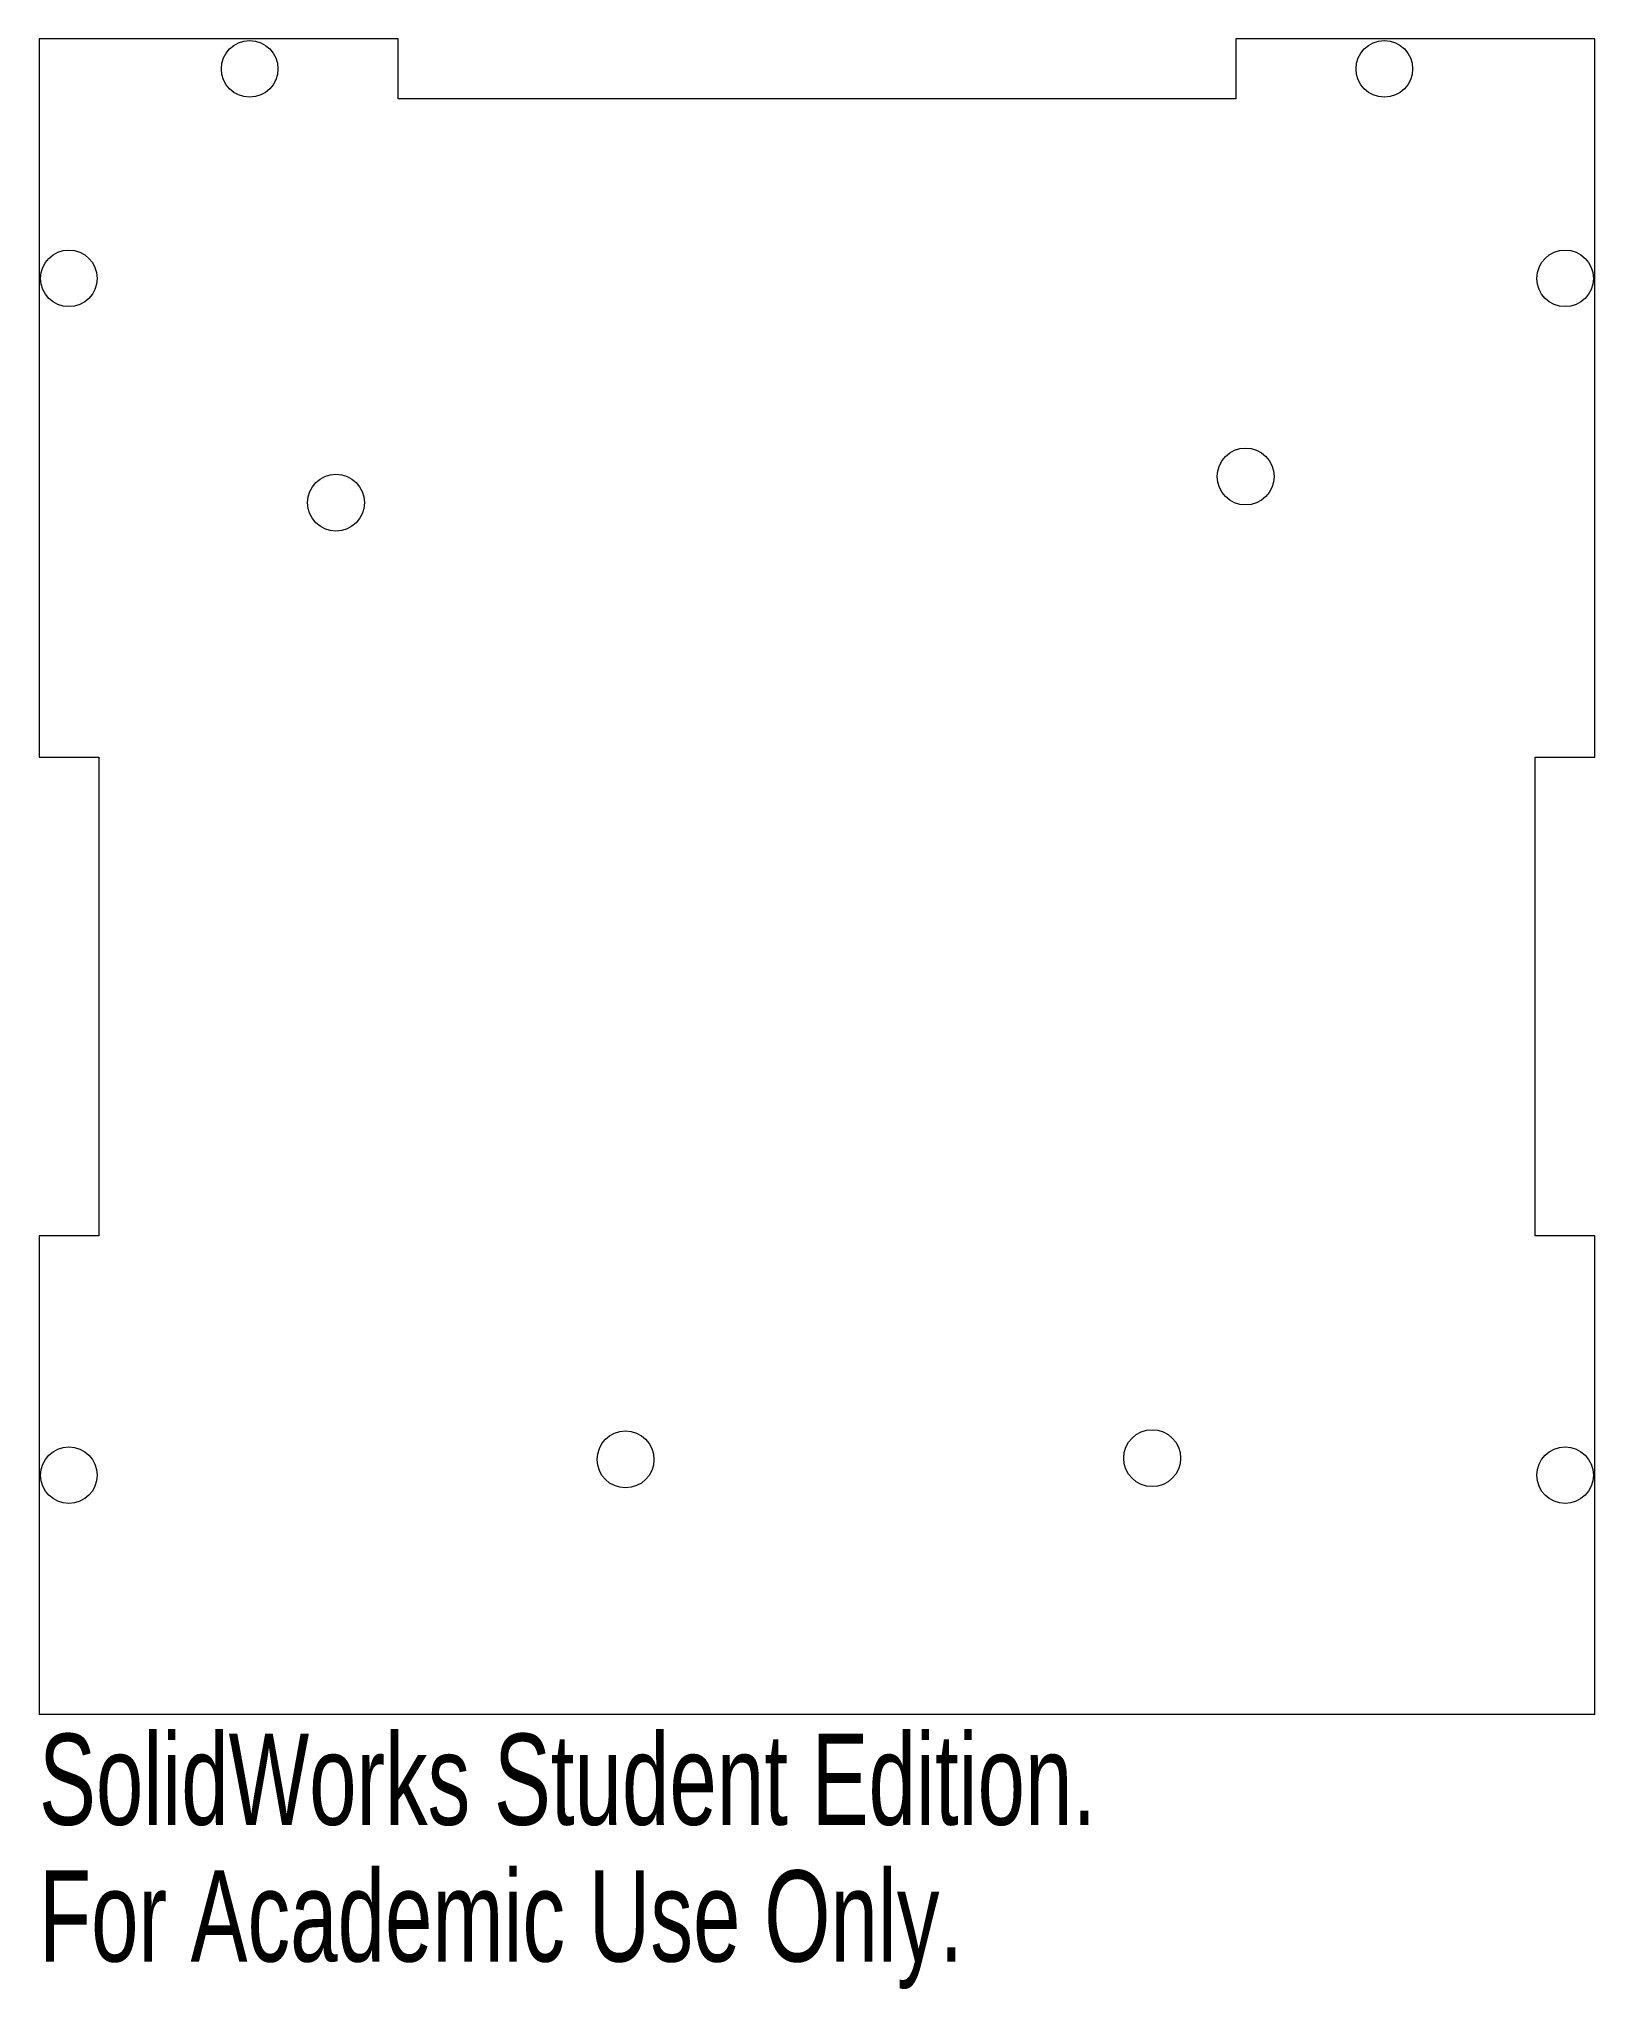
# Model space of a CAD drawing. Header units: inches. Extents: x -1.62 to 1.62, y -0.57 to 3.5.
import ezdxf

# ---------------------------------------------------------------- set-up
doc = ezdxf.new("R2010")
doc.units = ezdxf.units.IN
doc.header["$MEASUREMENT"] = 0
doc.styles.add('SLDTEXTSTYLE0', font='TXT', dxfattribs={"width": 0.7})

msp = doc.modelspace()

# ---------------------------------------------------------------- linework, layer by layer
at = {"color": 7, "linetype": 'Continuous', "lineweight": 15}
for p, q in [((-1.625, 3.5), (-1.625, 2)), ((-0.875, 3.5), (-1.625, 3.5)), ((-0.875, 3.375), (-0.875, 3.5)), ((0.875, 3.5), (0.875, 3.375)), ((1.625, 3.5), (0.875, 3.5)), ((1.625, 2), (1.625, 3.5)), ((0.875, 3.375), (-0.875, 3.375)), ((-1.625, 2), (-1.5, 2)), ((-1.5, 2), (-1.5, 1)), ((1.5, 2), (1.625, 2)), ((1.5, 1), (1.5, 2)), ((-1.625, 1), (-1.625, 0)), ((-1.5, 1), (-1.625, 1)), ((1.625, 1), (1.5, 1)), ((1.625, 0), (1.625, 1)), ((1.625, 0), (-1.625, 0))]:
    msp.add_line(p, q, dxfattribs=at)
for centre, radius in [((-1.185, 3.4375), 0.0591), ((1.185, 3.4375), 0.0591), ((-1.5625, 3), 0.0591), ((1.5625, 3), 0.0591), ((0.8952, 2.5861), 0.0594), ((-1.0047, 2.5315), 0.0594), ((-0.3999, 0.5329), 0.0594), ((0.7001, 0.5356), 0.0594), ((-1.5625, 0.5), 0.0591), ((1.5625, 0.5), 0.0591)]:
    msp.add_circle(centre, radius, dxfattribs=at)

# ---------------------------------------------------------------- texts
at = {"color": 7, "linetype": 'Continuous', "char_height": 0.1903, "attachment_point": 1, "style": 'SLDTEXTSTYLE0'}
for s, insert in [('SolidWorks Student Edition.', (-1.625, -0.0401)), ('For Academic Use Only.', (-1.625, -0.3256))]:
    msp.add_mtext(s, dxfattribs=dict(at, insert=insert))

doc.saveas('drawing.dxf')
